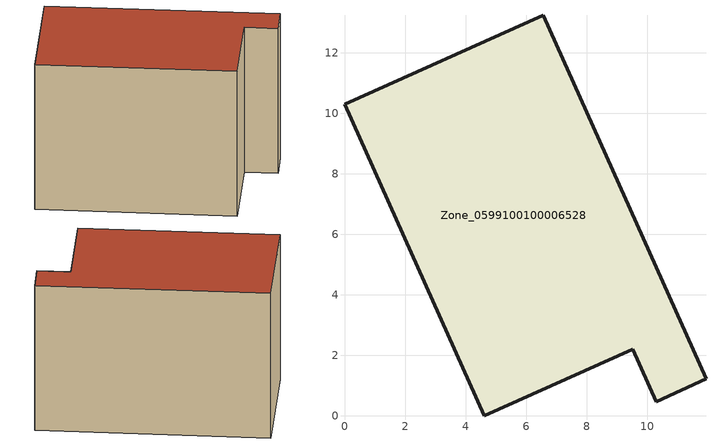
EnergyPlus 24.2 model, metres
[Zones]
Zone_0599100100006528
 floor ground (C_G): 0,10.3 6.57,13.24 11.95,1.23 10.3,0.47 9.52,2.2 4.61,0 z0
 wall outside (C_F): 6.57,13.24 0,10.3 4.61,0 9.52,2.2 10.3,0.47 11.95,1.23 6.57,13.24 z0:9.04
 roof outside (C_R): 11.95,1.23 6.57,13.24 0,10.3 4.61,0 9.52,2.2 10.3,0.47 z9.04
[BUILDING]
Pand.0599100100006528: North Axis=0; Terrain=City; Loads Convergence Tolerance Value=0.04; Temperature Convergence Tolerance Value=0.4; Solar Distribution=FullExterior; Maximum Number of Warmup Days=25; Minimum Number of Warmup Days=1
[Site:Location]
Rotterdam.The.Hague.AP_ZH_NLD Design_Conditions: Latitude=51.96; Longitude=4.45; Time Zone=1; Elevation=-4.5
[SITE:GROUNDTEMPERATURE:BUILDINGSURFACE]
18, 18, 18, 18, 18, 18, 18, 18, 18, 18, 18, 18
[MATERIAL] Thermal Absorptance=0.9; Solar Absorptance=0.7; Visible Absorptance=0.7
Name | Roughness | Thickness | Conductivity | Density | Specific Heat
G.TI.2015-2018 | MediumSmooth | 0.15 | 0.0428571 | 540 | 1210
F.TI.2015-2018 | Rough | 0.3 | 0.0666667 | 1920 | 840
R.TI.2015-2018 | MediumRough | 0.2 | 0.0333333 | 1500 | 1000
[CONSTRUCTION]
C_G: G.TI.2015-2018
C_F: F.TI.2015-2018
C_R: R.TI.2015-2018
[ZONE]
Zone_0599100100006528: Type=1; Multiplier=1; Ceiling Height=Autocalculate; Volume=Autocalculate; Floor Area=autocalculate; Part of Total Floor Area=Yes
[ZONEINFILTRATION:DESIGNFLOWRATE]
Infil_Zone_0599100100006528: Zone or ZoneList or Space or SpaceList=Zone_0599100100006528; Schedule=AlwaysOn; Design Flow Rate Calculation Method=Flow/Area; Flow Rate per Floor Area=0.0015; Constant Term Coefficient=1; Temperature Term Coefficient=0; Velocity Term Coefficient=0; Velocity Squared Term Coefficient=0
[HVACTEMPLATE:ZONE:IDEALLOADSAIRSYSTEM]
Zone_0599100100006528: Maximum Heating Supply Air Temperature=50; Minimum Cooling Supply Air Temperature=13; Maximum Heating Supply Air Humidity Ratio=0.0156; Minimum Cooling Supply Air Humidity Ratio=0.0077; Heating Limit=NoLimit; Cooling Limit=NoLimit; Dehumidification Control Type=ConstantSensibleHeatRatio; Cooling Sensible Heat Ratio=0.7; Dehumidification Setpoint=60; Humidification Control Type=None; Humidification Setpoint=30; Outdoor Air Method=None; Outdoor Air Flow Rate per Person=0.00944; Outdoor Air Flow Rate per Zone Floor Area=0; Outdoor Air Flow Rate per Zone=0; Demand Controlled Ventilation Type=None; Outdoor Air Economizer Type=NoEconomizer; Heat Recovery Type=None; Sensible Heat Recovery Effectiveness=0.7; Latent Heat Recovery Effectiveness=0.65
[ZONECONTROL:THERMOSTAT]
ThermostatControl_Zone_0599100100006528: Zone or ZoneList=Zone_0599100100006528; Control Type Schedule=DualSetpointControlType; Control 1=Thermostat_Zone_0599100100006528; Temperature Difference Between Cutout And Setpoint=0
[THERMOSTATSETPOINT:DUALSETPOINT]
Thermostat_Zone_0599100100006528: Heating Setpoint Temperature Schedule=HeatingSetpoint_Zone_0599100100006528; Cooling Setpoint Temperature Schedule=CoolingSetpoint_Zone_0599100100006528
[SCHEDULE:COMPACT]
HeatingSetpoint_Zone_0599100100006528: Through: 12/31, For: AllDays, Until: 24:00, 21
CoolingSetpoint_Zone_0599100100006528: Through: 12/31, For: AllDays, Until: 24:00, 24
DualSetpointControlType: Through: 12/31, For: AllDays, Until: 24:00, 4
AlwaysOn: Through: 12/31, For: AllDays, Until: 24:00, 1
